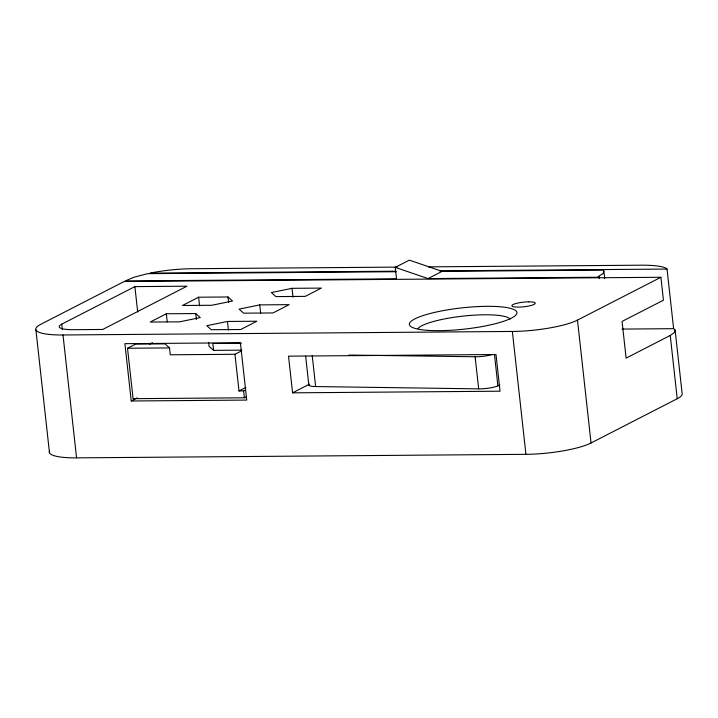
<?xml version="1.0" encoding="UTF-8"?>
<svg xmlns="http://www.w3.org/2000/svg" width="718" height="718" viewBox="0 0 718 718"><rect width="100%" height="100%" fill="white"/><g stroke="black" fill="none" stroke-linecap="round" stroke-linejoin="round"><path stroke-width="1.08" d="M395.268 267.365L409.341 260.14L442.1 271.359L602.949 270.094L603.865 270.91L603.048 273.531L597.259 277.247L428.027 278.584L395.268 267.365L396.533 278.826L125.228 280.962L133.997 277.211L147.693 273.666L396.058 271.718M428.52 266.863L641.434 265.193A48.941 9.675 -6.3 0 1 666.035 268.173L667.04 269.07L673.619 328.673L675.117 330.002L674.31 332.622L670.244 335.459L626.123 358.111L622.066 321.431L663.441 300.196L660.91 277.274L124.196 281.492L40.773 324.312A48.941 9.675 -6.3 0 0 63.005 334.983L512.356 331.447A48.941 9.675 -6.3 0 0 577.478 320.102L660.91 277.274M61.766 324.15L134.885 286.617L186.967 286.204L102.71 329.454L73.308 329.688A25.408 5.026 -6.3 0 1 61.766 324.15L62.376 329.67M166.334 313.775L150.197 322.059L179.599 321.835L200.259 317.589L195.727 313.551L166.334 313.775L167.222 321.817M198.599 297.216L182.462 305.5L211.864 305.267L232.533 301.021L228.001 296.983L198.599 297.216L199.55 305.823M246.355 396.785L244.371 397.799L133.081 398.678L127.517 348.239L135.585 344.101L164.978 343.868L169.511 347.907L170.274 354.791L234.948 354.279L241.221 351.057M149.631 344.155L152.476 342.692M131.232 400.985L246.723 400.079L240.395 342.764L124.905 343.671L131.232 400.985L137.192 397.925M428.027 278.584L442.1 271.359M234.948 354.279L238.995 390.96L245.942 387.388M238.995 390.96L243.608 390.924L245.601 389.901M292.576 392.836L500.042 391.202L495.994 354.521L288.528 356.155L292.576 392.836L309.44 384.175M49.641 450.94A48.941 9.675 -6.3 0 0 76.566 457.86L525.926 454.332A48.941 9.675 -6.3 0 0 591.04 442.979L677.227 398.732A48.941 9.675 -6.3 0 0 682.1 393.276L675.117 330.002M308.964 384.453A14.118 2.791 -6.3 0 0 315.642 386.562L478.664 388.86A14.118 2.791 -6.3 0 0 497.915 385.853L499.836 385.01M292.011 288.322L271.341 292.567L275.874 296.606L305.267 296.372L321.404 288.097L292.011 288.322L292.989 297.216M259.736 304.89L239.076 309.126L243.608 313.174L273.002 312.94L289.139 304.656L259.736 304.89L260.661 313.21M227.471 321.458L206.802 325.694L211.334 329.733L240.736 329.508L256.864 321.224L227.471 321.458L228.423 330.074M397.144 267.114L192.074 268.72A48.941 9.675 -6.3 0 0 154.908 272.185L150.331 273.127L395.797 271.198M439.506 270.857L667.04 269.07M622.066 329.077L673.619 328.673M241.383 343.267L212.851 343.491L213.614 350.366L241.921 350.151M127.517 348.239L169.511 347.907M348.957 355.051L475.128 356.765A14.118 2.791 -6.3 0 0 492.099 354.575M213.614 350.366L209.082 346.327L208.651 342.396M670.244 335.459L677.227 398.732M603.865 270.91L604.709 278.62M598.991 276.367L599.234 278.566M577.478 320.102L591.04 442.979M512.356 331.447L525.926 454.332M494.496 354.863L497.915 385.853M475.128 356.765L478.664 388.86M312.231 355.652L315.642 386.562M305.644 356.137L308.812 384.839M243.608 390.924L244.371 397.799M228.001 296.983L228.593 302.359M195.727 313.551L196.391 319.582M134.885 286.617L137.694 312.007M63.005 334.983L76.566 457.86M35.9 329.768L49.47 452.654M418.011 328.431A47.056 9.298 -6.3 0 1 464.86 315.92A47.056 9.298 -6.3 0 1 510.148 319.034M528.717 301.829L525.818 301.937A11.766 2.325 -6.3 0 0 512.472 304.899A11.766 2.325 -6.3 0 0 518.405 307.116L521.295 307.008A11.766 2.325 -6.3 0 0 534.641 304.046A11.766 2.325 -6.3 0 0 528.717 301.829M427.757 330.352A54.119 10.698 -6.3 0 0 515.946 314.978A54.119 10.698 -6.3 0 0 445.77 310.158A54.119 10.698 -6.3 0 0 427.757 330.352"/></g></svg>
